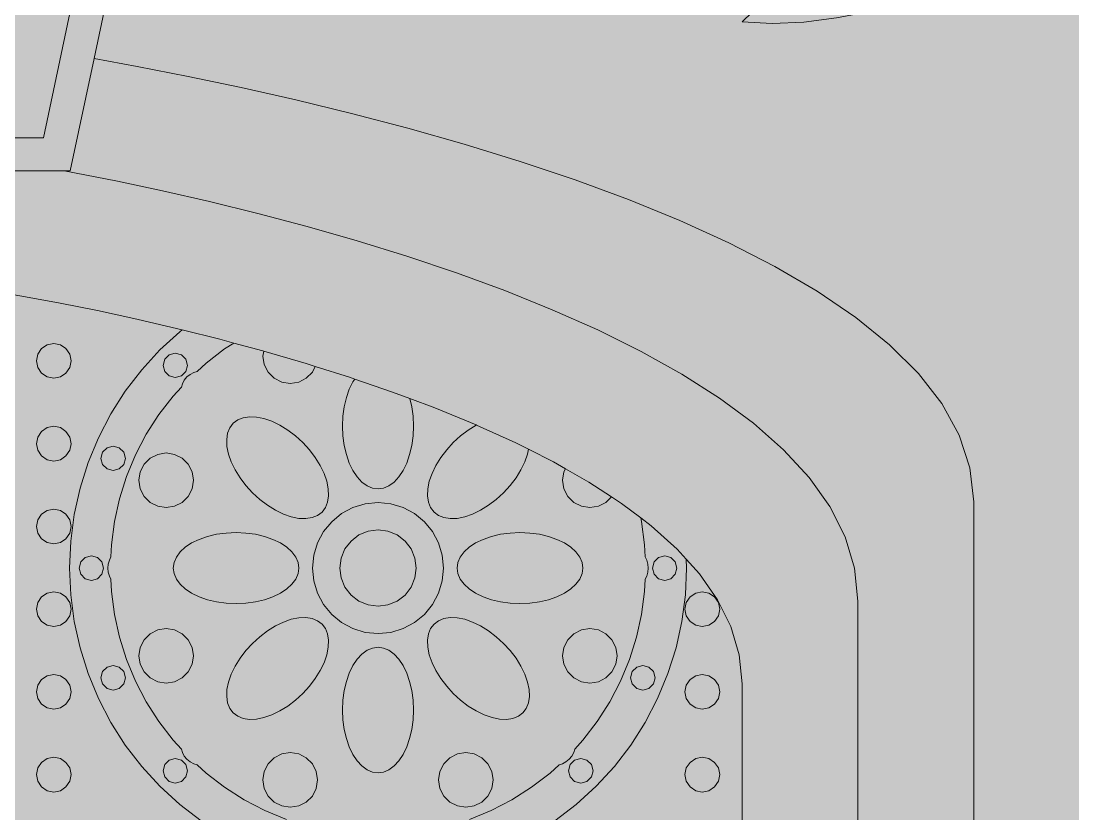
# Model space of a CAD drawing. Header units: millimetres. Extents: x -2412 to 16214, y -1176 to 12015.
# Drawn here: x 12113 to 13084, y 5086 to 5818 of the extents above; entities that cross this region are included whole.
import ezdxf

# ---------------------------------------------------------------- set-up
doc = ezdxf.new("R2010")
doc.units = ezdxf.units.MM
for name, color, linetype, lineweight, true_color in [('00_WHITE_BACKGROUND', 7, 'Continuous', 18, 0xffffff), ('02_CORNICES', 7, 'Continuous', 18, 0x000000), ('03_FRAMES_DOORS', 7, 'Continuous', 18, 0x000000), ('06_ORNAMENT', 7, 'Continuous', 18, 0x000000)]:
    doc.layers.add(name, color=color, linetype=linetype, lineweight=lineweight, true_color=true_color)

msp = doc.modelspace()

# ---------------------------------------------------------------- linework, layer by layer
at = {"layer": '00_WHITE_BACKGROUND', "lineweight": 18, "true_color": 0xffffff}
msp.add_solid([(-2412.2137, -1175.5725), (16213.7405, -1175.5725), (-2412.2137, 12015.2672), (16213.7405, 12015.2672)], dxfattribs=at)
at = {"layer": '02_CORNICES', "color": 7, "lineweight": 18, "true_color": 0x000000}
msp.add_lwpolyline([(12158.7786, 5679.3893), (12180.7176, 5782.9924), (12213.7405, 5938.9313), (12167.0076, 5938.9313), (12140.458, 5938.9313), (12116.0305, 5938.9313), (12088.5496, 5938.9313), (12061.0687, 5938.9313), (12033.5878, 5938.9313), (12006.1069, 5938.9313), (11981.6794, 5938.9313)], dxfattribs=at)
msp.add_lwpolyline([(11946.0763, 5908.3969), (11988.1069, 5709.9237), (12134.0305, 5709.9237), (12176.0611, 5908.3969)], close=True, dxfattribs=at)
at = {"layer": '03_FRAMES_DOORS', "color": 7, "lineweight": 18, "true_color": 0x000000}
for points in [[(12992.3664, 4473.2824), (12992.3664, 5374.0458), (12988.9466, 5405.4809), (12979.0229, 5435.6794), (12963.0382, 5464.6565), (12941.4962, 5492.3969), (12914.8244, 5518.916), (12883.5267, 5544.229), (12848.0458, 5568.3511), (12808.8702, 5591.2672), (12766.458, 5613.0076), (12721.2824, 5633.5573), (12673.8015, 5652.9313), (12624.5038, 5671.145), (12573.8473, 5688.1985), (12522.3053, 5704.1069), (12470.3359, 5718.8702), (12418.4122, 5732.5038), (12367.0076, 5744.9924), (12316.5954, 5756.3664), (12267.6336, 5766.6412), (12220.5954, 5775.8015), (12180.7176, 5782.9924)], [(11969.0992, 5679.3893), (12153.0382, 5679.3893)], [(12153.0382, 5679.3893), (12158.7786, 5679.3893)], [(12885.4962, 4473.2824), (12885.4962, 5282.4427), (12882.4733, 5312.7634), (12873.6794, 5341.8779), (12859.542, 5369.8168), (12840.458, 5396.5649), (12816.855, 5422.1374), (12789.145, 5446.5496), (12757.7405, 5469.8015), (12723.0534, 5491.9084), (12685.5115, 5512.8702), (12645.5115, 5532.687), (12603.4962, 5551.374), (12559.8473, 5568.9313), (12515.0076, 5585.374), (12469.374, 5600.7176), (12423.3588, 5614.9466), (12377.4046, 5628.0916), (12331.9084, 5640.1374), (12287.2672, 5651.1145), (12243.9237, 5661.0076), (12202.2901, 5669.8473), (12162.7634, 5677.6183), (12153.0382, 5679.3893)], [(12376.3969, 5501.6641), (12337.313, 5513.084), (12336.3969, 5513.3435), (12309.6183, 5520.5954), (12296.7939, 5524.0611), (12262.0611, 5532.7786), (12257.9542, 5533.8168), (12220.229, 5542.6107), (12183.9847, 5550.4733), (12149.5878, 5557.374), (12117.3893, 5563.3435), (12087.771, 5568.3969)], [(12421.2061, 5487.374), (12416.4427, 5489.0229), (12384.8702, 5498.9924)], [(12615.7252, 5404.5649), (12604.5649, 5410.9313), (12581.6031, 5422.5496), (12569.7557, 5428.5344), (12533.6031, 5444.9618), (12533.1756, 5445.145), (12495.1908, 5460.7634), (12472.1374, 5469.4046), (12456.1527, 5475.3893)], [(12667.4351, 5372.6565), (12658.1679, 5378.687), (12637.2366, 5392.3053)], [(12718.8855, 5330.2901), (12694.7634, 5351.9847), (12685.0992, 5359.2824)], [(12778.626, 4473.2824), (12778.626, 5206.1069), (12776, 5233.0534), (12768.3511, 5258.9466), (12756.0305, 5283.771), (12739.4198, 5307.542), (12727.0382, 5321.2519)]]:
    msp.add_lwpolyline(points, dxfattribs=at)
at = {"layer": '06_ORNAMENT', "color": 7, "lineweight": 18, "true_color": 0x000000}
for points in [[(13109.2519, 5951.7557), (13080.916, 5948.1679), (13051.313, 5943.0687), (13020.8397, 5936.4733), (12989.9389, 5928.4275), (12959.0229, 5918.9771), (12928.5496, 5908.1679), (12898.916, 5896.0305), (12870.5802, 5882.5954), (12843.9542, 5867.9237), (12819.4656, 5852.0305), (12797.542, 5834.9771), (12778.626, 5816.7939), (12806.3664, 5815.4046), (12835.5573, 5816.7481), (12865.8168, 5820.5802), (12896.7634, 5826.626), (12928.0153, 5834.6565), (12959.1908, 5844.3969), (12989.9237, 5855.6183), (13019.8168, 5868.0611), (13048.4885, 5881.4656), (13075.5725, 5895.5878), (13100.6718, 5910.1832)], [(12262.0611, 5532.7786), (12259.771, 5531.0382), (12241.4656, 5514.2595), (12224.687, 5495.9542), (12209.5725, 5476.2443), (12196.229, 5455.2977), (12184.7634, 5433.2824), (12175.2519, 5410.3359), (12167.7863, 5386.6565), (12162.4122, 5362.4122), (12159.1756, 5337.7863), (12158.0916, 5312.9771), (12159.1756, 5288.1679), (12162.4122, 5263.542), (12167.7863, 5239.2977), (12175.2519, 5215.6183), (12184.7634, 5192.6718), (12196.229, 5170.6412), (12209.5725, 5149.7099), (12224.687, 5130), (12241.4656, 5111.6947), (12259.771, 5094.916), (12279.4809, 5079.8015)], [(12309.6183, 5520.5954), (12301.145, 5515.2061), (12284.0611, 5502.0916), (12275.7405, 5494.458), (12272.6718, 5493.5115), (12269.313, 5491.7099), (12266.3969, 5489.3282), (12264.0153, 5486.4122), (12262.2137, 5483.0534), (12261.2672, 5479.9847), (12253.6336, 5471.6641), (12240.5191, 5454.5802), (12228.9466, 5436.4122), (12219.0076, 5417.313), (12210.7634, 5397.4046), (12204.2901, 5376.8702), (12199.6336, 5355.8473), (12196.8244, 5334.4885), (12196.3206, 5323.2061), (12194.8397, 5320.3664), (12193.7252, 5316.7176), (12193.3588, 5312.9771), (12193.7252, 5309.2366), (12194.8397, 5305.5878), (12196.3206, 5302.7481), (12196.8244, 5291.4656), (12199.6336, 5270.1069), (12204.2901, 5249.084), (12210.7634, 5228.5496), (12219.0076, 5208.6412), (12228.9466, 5189.542), (12240.5191, 5171.374), (12253.6336, 5154.2901), (12261.2672, 5145.9695), (12262.2137, 5142.9008), (12264.0153, 5139.542), (12266.3969, 5136.626), (12269.313, 5134.2443), (12272.6718, 5132.4427), (12275.7405, 5131.4962), (12284.0611, 5123.8626), (12301.145, 5110.7481), (12319.313, 5099.1756), (12338.4122, 5089.2366), (12358.3206, 5080.9924)], [(12337.313, 5513.084), (12336.5802, 5508.4733), (12337.8168, 5500.687), (12341.3893, 5493.6641), (12346.9618, 5488.0916), (12353.9847, 5484.5191), (12361.771, 5483.2824), (12369.5573, 5484.5191), (12376.5802, 5488.0916), (12382.1527, 5493.6641), (12384.8702, 5498.9924), (12376.3969, 5501.6641)], [(12456.1527, 5475.3893), (12421.2061, 5487.374), (12419.5878, 5484.9313), (12416.2595, 5478.0305), (12413.5725, 5470.2748), (12411.6031, 5461.8779), (12410.3969, 5453.0382), (12410, 5443.9695), (12410.3969, 5434.9008), (12411.6031, 5426.0611), (12413.5725, 5417.6641), (12416.2595, 5409.9084), (12419.5878, 5403.0076), (12423.4962, 5397.0992), (12427.8779, 5392.3511), (12432.626, 5388.8702), (12437.6183, 5386.7481), (12442.7481, 5386.0305), (12447.8779, 5386.7481), (12452.8702, 5388.8702), (12457.6183, 5392.3511), (12462, 5397.0992), (12465.9084, 5403.0076), (12469.2366, 5409.9084), (12471.9237, 5417.6641), (12473.8931, 5426.0611), (12475.0992, 5434.9008), (12475.4962, 5443.9695), (12475.0992, 5453.0382), (12473.8931, 5461.8779), (12472.1374, 5469.4046)], [(12533.6031, 5444.9618), (12533.3435, 5444.8397), (12526.0153, 5440.2901), (12518.916, 5434.8855), (12512.2137, 5428.7634), (12506.0916, 5422.0611), (12500.687, 5414.9618), (12496.1374, 5407.6336), (12492.5649, 5400.2595), (12490.0305, 5393.0076), (12488.6107, 5386.0763), (12488.3511, 5379.6183), (12489.2519, 5373.8015), (12491.2824, 5368.7634), (12494.4122, 5364.6412), (12498.5344, 5361.5115), (12503.5725, 5359.4809), (12509.3893, 5358.5802), (12515.8473, 5358.8397), (12522.7786, 5360.2595), (12530.0305, 5362.7939), (12537.4046, 5366.3664), (12544.7328, 5370.916), (12551.8321, 5376.3206), (12558.5344, 5382.4427), (12564.6565, 5389.145), (12570.0611, 5396.2443), (12574.6107, 5403.5725), (12578.1832, 5410.9466), (12580.7176, 5418.1985), (12581.6031, 5422.5496)], [(12637.2366, 5392.3053), (12615.7252, 5404.5649), (12614.2901, 5401.7405), (12613.0534, 5393.9542), (12614.2901, 5386.1679), (12617.8626, 5379.145), (12623.4351, 5373.5725), (12630.458, 5370), (12638.2443, 5368.7634), (12646.0305, 5370), (12653.0534, 5373.5725), (12658.1679, 5378.687)], [(12527.1756, 5080.9924), (12547.084, 5089.2366), (12566.1832, 5099.1756), (12584.3511, 5110.7481), (12601.4351, 5123.8626), (12609.7557, 5131.4962), (12612.8244, 5132.4427), (12616.1832, 5134.2443), (12619.0992, 5136.626), (12621.4809, 5139.542), (12623.2824, 5142.9008), (12624.229, 5145.9695), (12631.8626, 5154.2901), (12644.9771, 5171.374), (12656.5496, 5189.542), (12666.4885, 5208.6412), (12674.7328, 5228.5496), (12681.2061, 5249.084), (12685.8626, 5270.1069), (12688.6718, 5291.4656), (12689.1756, 5302.7481), (12690.6565, 5305.5878), (12691.771, 5309.2366), (12692.1374, 5312.9771), (12691.771, 5316.7176), (12690.6565, 5320.3664), (12689.1756, 5323.2061), (12688.6718, 5334.4885), (12685.8626, 5355.8473), (12685.0992, 5359.2824), (12667.4351, 5372.6565)], [(12606.0153, 5079.8015), (12625.7252, 5094.916), (12644.0305, 5111.6947), (12660.8092, 5130), (12675.9237, 5149.7099), (12689.2672, 5170.6412), (12700.7328, 5192.6718), (12710.2443, 5215.6183), (12717.7099, 5239.2977), (12723.084, 5263.542), (12726.3206, 5288.1679), (12727.4046, 5312.9771), (12727.0382, 5321.2519), (12718.8855, 5330.2901)]]:
    msp.add_lwpolyline(points, dxfattribs=at)
for points in [[(12127.4809, 5504.0763), (12128.7023, 5497.9389), (12132.1832, 5492.7328), (12137.374, 5489.2672), (12143.5115, 5488.0458), (12149.6489, 5489.2672), (12154.8397, 5492.7328), (12158.3206, 5497.9389), (12159.542, 5504.0763), (12158.3206, 5510.2137), (12154.8397, 5515.4046), (12149.6489, 5518.8855), (12143.5115, 5520.1069), (12137.374, 5518.8855), (12132.1832, 5515.4046), (12128.7023, 5510.2137)], [(12244.3817, 5500.0153), (12245.8931, 5494.3359), (12250.0458, 5490.1985), (12255.7099, 5488.6718), (12261.3893, 5490.1985), (12265.5267, 5494.3359), (12267.0534, 5500.0153), (12265.5267, 5505.6794), (12261.3893, 5509.8321), (12255.7099, 5511.3435), (12250.0458, 5509.8321), (12245.8931, 5505.6794)], [(12303.0992, 5431.5878), (12303.374, 5425.1298), (12304.7786, 5418.1985), (12307.313, 5410.9466), (12310.8855, 5403.5725), (12315.4351, 5396.2443), (12320.8397, 5389.145), (12326.9618, 5382.4427), (12333.6641, 5376.3206), (12340.7634, 5370.916), (12348.0916, 5366.3664), (12355.4656, 5362.7939), (12362.7176, 5360.2595), (12369.6489, 5358.8397), (12376.1069, 5358.5802), (12381.9237, 5359.4809), (12386.9618, 5361.5115), (12391.084, 5364.6412), (12394.2137, 5368.7634), (12396.2443, 5373.8015), (12397.145, 5379.6183), (12396.8855, 5386.0763), (12395.4656, 5393.0076), (12392.9313, 5400.2595), (12389.3588, 5407.6336), (12384.8092, 5414.9618), (12379.4046, 5422.0611), (12373.2824, 5428.7634), (12366.5802, 5434.8855), (12359.4809, 5440.2901), (12352.1527, 5444.8397), (12344.7786, 5448.4122), (12337.5267, 5450.9466), (12330.5954, 5452.3511), (12324.1374, 5452.626), (12318.3206, 5451.7252), (12313.2824, 5449.6947), (12309.1603, 5446.5649), (12306.0305, 5442.4427), (12304, 5437.4046)], [(12127.4809, 5427.7405), (12128.7023, 5421.6031), (12132.1832, 5416.3969), (12137.374, 5412.9313), (12143.5115, 5411.7099), (12149.6489, 5412.9313), (12154.8397, 5416.3969), (12158.3206, 5421.6031), (12159.542, 5427.7405), (12158.3206, 5433.8779), (12154.8397, 5439.0687), (12149.6489, 5442.5496), (12143.5115, 5443.771), (12137.374, 5442.5496), (12132.1832, 5439.0687), (12128.7023, 5433.8779)], [(12187.0382, 5414.1985), (12188.5649, 5408.5344), (12192.7176, 5404.3817), (12198.3817, 5402.855), (12204.0458, 5404.3817), (12208.1985, 5408.5344), (12209.7099, 5414.1985), (12208.1985, 5419.8626), (12204.0458, 5424.0153), (12198.3817, 5425.5267), (12192.7176, 5424.0153), (12188.5649, 5419.8626)], [(12222.0611, 5393.9542), (12223.2977, 5386.1679), (12226.8702, 5379.145), (12232.4427, 5373.5725), (12239.4656, 5370), (12247.2519, 5368.7634), (12255.0382, 5370), (12262.0611, 5373.5725), (12267.6336, 5379.145), (12271.2061, 5386.1679), (12272.4427, 5393.9542), (12271.2061, 5401.7405), (12267.6336, 5408.7634), (12262.0611, 5414.3359), (12255.0382, 5417.9084), (12247.2519, 5419.145), (12239.4656, 5417.9084), (12232.4427, 5414.3359), (12226.8702, 5408.7634), (12223.2977, 5401.7405)], [(12382.2901, 5312.9771), (12383.4504, 5301.1756), (12386.8855, 5289.8473), (12392.4733, 5279.3893), (12400, 5270.229), (12409.1603, 5262.7023), (12419.6183, 5257.1145), (12430.9466, 5253.6794), (12442.7481, 5252.5191), (12454.5496, 5253.6794), (12465.8779, 5257.1145), (12476.3359, 5262.7023), (12485.4962, 5270.229), (12493.0229, 5279.3893), (12498.6107, 5289.8473), (12502.0458, 5301.1756), (12503.2061, 5312.9771), (12502.0458, 5324.7786), (12498.6107, 5336.1069), (12493.0229, 5346.5649), (12485.4962, 5355.7252), (12476.3359, 5363.2519), (12465.8779, 5368.8397), (12454.5496, 5372.2748), (12442.7481, 5373.4351), (12430.9466, 5372.2748), (12419.6183, 5368.8397), (12409.1603, 5363.2519), (12400, 5355.7252), (12392.4733, 5346.5649), (12386.8855, 5336.1069), (12383.4504, 5324.7786)], [(12127.4809, 5351.4046), (12128.7023, 5345.2672), (12132.1832, 5340.0611), (12137.374, 5336.5954), (12143.5115, 5335.374), (12149.6489, 5336.5954), (12154.8397, 5340.0611), (12158.3206, 5345.2672), (12159.542, 5351.4046), (12158.3206, 5357.542), (12154.8397, 5362.7328), (12149.6489, 5366.2137), (12143.5115, 5367.4351), (12137.374, 5366.2137), (12132.1832, 5362.7328), (12128.7023, 5357.542)], [(12407.4809, 5312.9771), (12408.687, 5303.8473), (12412.1985, 5295.3435), (12417.8168, 5288.0458), (12425.1145, 5282.4275), (12433.6183, 5278.916), (12442.7481, 5277.7099), (12451.8779, 5278.916), (12460.3817, 5282.4275), (12467.6794, 5288.0458), (12473.2977, 5295.3435), (12476.8092, 5303.8473), (12478.0153, 5312.9771), (12476.8092, 5322.1069), (12473.2977, 5330.6107), (12467.6794, 5337.9084), (12460.3817, 5343.5267), (12451.8779, 5347.0382), (12442.7481, 5348.2443), (12433.6183, 5347.0382), (12425.1145, 5343.5267), (12417.8168, 5337.9084), (12412.1985, 5330.6107), (12408.687, 5322.1069)], [(12253.8168, 5312.9771), (12254.5344, 5307.8473), (12256.6565, 5302.855), (12260.1374, 5298.1069), (12264.8855, 5293.7252), (12270.7939, 5289.8168), (12277.6947, 5286.4885), (12285.4504, 5283.8015), (12293.8473, 5281.8321), (12302.687, 5280.626), (12311.7557, 5280.229), (12320.8244, 5280.626), (12329.6641, 5281.8321), (12338.0611, 5283.8015), (12345.8168, 5286.4885), (12352.7176, 5289.8168), (12358.626, 5293.7252), (12363.374, 5298.1069), (12366.855, 5302.855), (12368.9771, 5307.8473), (12369.6947, 5312.9771), (12368.9771, 5318.1069), (12366.855, 5323.0992), (12363.374, 5327.8473), (12358.626, 5332.229), (12352.7176, 5336.1374), (12345.8168, 5339.4656), (12338.0611, 5342.1527), (12329.6641, 5344.1221), (12320.8244, 5345.3282), (12311.7557, 5345.7252), (12302.687, 5345.3282), (12293.8473, 5344.1221), (12285.4504, 5342.1527), (12277.6947, 5339.4656), (12270.7939, 5336.1374), (12264.8855, 5332.229), (12260.1374, 5327.8473), (12256.6565, 5323.0992), (12254.5344, 5318.1069)], [(12515.8015, 5312.9771), (12516.5191, 5307.8473), (12518.6412, 5302.855), (12522.1221, 5298.1069), (12526.8702, 5293.7252), (12532.7786, 5289.8168), (12539.6794, 5286.4885), (12547.4351, 5283.8015), (12555.8321, 5281.8321), (12564.6718, 5280.626), (12573.7405, 5280.229), (12582.8092, 5280.626), (12591.6489, 5281.8321), (12600.0458, 5283.8015), (12607.8015, 5286.4885), (12614.7023, 5289.8168), (12620.6107, 5293.7252), (12625.3588, 5298.1069), (12628.8397, 5302.855), (12630.9618, 5307.8473), (12631.6794, 5312.9771), (12630.9618, 5318.1069), (12628.8397, 5323.0992), (12625.3588, 5327.8473), (12620.6107, 5332.229), (12614.7023, 5336.1374), (12607.8015, 5339.4656), (12600.0458, 5342.1527), (12591.6489, 5344.1221), (12582.8092, 5345.3282), (12573.7405, 5345.7252), (12564.6718, 5345.3282), (12555.8321, 5344.1221), (12547.4351, 5342.1527), (12539.6794, 5339.4656), (12532.7786, 5336.1374), (12526.8702, 5332.229), (12522.1221, 5327.8473), (12518.6412, 5323.0992), (12516.5191, 5318.1069)], [(12166.916, 5312.9771), (12168.4275, 5307.313), (12172.5802, 5303.1603), (12178.2443, 5301.6336), (12183.9084, 5303.1603), (12188.0611, 5307.313), (12189.5878, 5312.9771), (12188.0611, 5318.6412), (12183.9084, 5322.7939), (12178.2443, 5324.3053), (12172.5802, 5322.7939), (12168.4275, 5318.6412)], [(12695.9237, 5312.9771), (12697.4351, 5307.313), (12701.5878, 5303.1603), (12707.2519, 5301.6336), (12712.916, 5303.1603), (12717.0687, 5307.313), (12718.5954, 5312.9771), (12717.0687, 5318.6412), (12712.916, 5322.7939), (12707.2519, 5324.3053), (12701.5878, 5322.7939), (12697.4351, 5318.6412)], [(12127.4809, 5275.0687), (12128.7023, 5268.9313), (12132.1832, 5263.7252), (12137.374, 5260.2595), (12143.5115, 5259.0382), (12149.6489, 5260.2595), (12154.8397, 5263.7252), (12158.3206, 5268.9313), (12159.542, 5275.0687), (12158.3206, 5281.2061), (12154.8397, 5286.3969), (12149.6489, 5289.8779), (12143.5115, 5291.0992), (12137.374, 5289.8779), (12132.1832, 5286.3969), (12128.7023, 5281.2061)], [(12725.9542, 5275.0687), (12727.1756, 5268.9313), (12730.6565, 5263.7252), (12735.8473, 5260.2595), (12741.9847, 5259.0382), (12748.1221, 5260.2595), (12753.313, 5263.7252), (12756.7939, 5268.9313), (12758.0153, 5275.0687), (12756.7939, 5281.2061), (12753.313, 5286.3969), (12748.1221, 5289.8779), (12741.9847, 5291.0992), (12735.8473, 5289.8779), (12730.6565, 5286.3969), (12727.1756, 5281.2061)], [(12303.0992, 5194.3664), (12304, 5188.5496), (12306.0305, 5183.5115), (12309.1603, 5179.3893), (12313.2824, 5176.2595), (12318.3206, 5174.229), (12324.1374, 5173.3282), (12330.5954, 5173.6031), (12337.5267, 5175.0076), (12344.7786, 5177.542), (12352.1527, 5181.1145), (12359.4809, 5185.6641), (12366.5802, 5191.0687), (12373.2824, 5197.1908), (12379.4046, 5203.8931), (12384.8092, 5210.9924), (12389.3588, 5218.3206), (12392.9313, 5225.6947), (12395.4656, 5232.9466), (12396.8855, 5239.8779), (12397.145, 5246.3359), (12396.2443, 5252.1527), (12394.2137, 5257.1908), (12391.084, 5261.313), (12386.9618, 5264.4427), (12381.9237, 5266.4733), (12376.1069, 5267.374), (12369.6489, 5267.1145), (12362.7176, 5265.6947), (12355.4656, 5263.1603), (12348.0916, 5259.5878), (12340.7634, 5255.0382), (12333.6641, 5249.6336), (12326.9618, 5243.5115), (12320.8397, 5236.8092), (12315.4351, 5229.7099), (12310.8855, 5222.3817), (12307.313, 5215.0076), (12304.7786, 5207.7557), (12303.374, 5200.8244)], [(12488.3511, 5246.3359), (12488.6107, 5239.8779), (12490.0305, 5232.9466), (12492.5649, 5225.6947), (12496.1374, 5218.3206), (12500.687, 5210.9924), (12506.0916, 5203.8931), (12512.2137, 5197.1908), (12518.916, 5191.0687), (12526.0153, 5185.6641), (12533.3435, 5181.1145), (12540.7176, 5177.542), (12547.9695, 5175.0076), (12554.9008, 5173.6031), (12561.3588, 5173.3282), (12567.1756, 5174.229), (12572.2137, 5176.2595), (12576.3359, 5179.3893), (12579.4656, 5183.5115), (12581.4962, 5188.5496), (12582.3969, 5194.3664), (12582.1221, 5200.8244), (12580.7176, 5207.7557), (12578.1832, 5215.0076), (12574.6107, 5222.3817), (12570.0611, 5229.7099), (12564.6565, 5236.8092), (12558.5344, 5243.5115), (12551.8321, 5249.6336), (12544.7328, 5255.0382), (12537.4046, 5259.5878), (12530.0305, 5263.1603), (12522.7786, 5265.6947), (12515.8473, 5267.1145), (12509.3893, 5267.374), (12503.5725, 5266.4733), (12498.5344, 5264.4427), (12494.4122, 5261.313), (12491.2824, 5257.1908), (12489.2519, 5252.1527)], [(12222.0611, 5232), (12223.2977, 5224.2137), (12226.8702, 5217.1908), (12232.4427, 5211.6183), (12239.4656, 5208.0458), (12247.2519, 5206.8092), (12255.0382, 5208.0458), (12262.0611, 5211.6183), (12267.6336, 5217.1908), (12271.2061, 5224.2137), (12272.4427, 5232), (12271.2061, 5239.7863), (12267.6336, 5246.8092), (12262.0611, 5252.3817), (12255.0382, 5255.9542), (12247.2519, 5257.1908), (12239.4656, 5255.9542), (12232.4427, 5252.3817), (12226.8702, 5246.8092), (12223.2977, 5239.7863)], [(12613.0534, 5232), (12614.2901, 5224.2137), (12617.8626, 5217.1908), (12623.4351, 5211.6183), (12630.458, 5208.0458), (12638.2443, 5206.8092), (12646.0305, 5208.0458), (12653.0534, 5211.6183), (12658.626, 5217.1908), (12662.1985, 5224.2137), (12663.4351, 5232), (12662.1985, 5239.7863), (12658.626, 5246.8092), (12653.0534, 5252.3817), (12646.0305, 5255.9542), (12638.2443, 5257.1908), (12630.458, 5255.9542), (12623.4351, 5252.3817), (12617.8626, 5246.8092), (12614.2901, 5239.7863)], [(12410, 5181.9847), (12410.3969, 5172.916), (12411.6031, 5164.0763), (12413.5725, 5155.6794), (12416.2595, 5147.9237), (12419.5878, 5141.0229), (12423.4962, 5135.1145), (12427.8779, 5130.3664), (12432.626, 5126.8855), (12437.6183, 5124.7634), (12442.7481, 5124.0458), (12447.8779, 5124.7634), (12452.8702, 5126.8855), (12457.6183, 5130.3664), (12462, 5135.1145), (12465.9084, 5141.0229), (12469.2366, 5147.9237), (12471.9237, 5155.6794), (12473.8931, 5164.0763), (12475.0992, 5172.916), (12475.4962, 5181.9847), (12475.0992, 5191.0534), (12473.8931, 5199.8931), (12471.9237, 5208.2901), (12469.2366, 5216.0458), (12465.9084, 5222.9466), (12462, 5228.855), (12457.6183, 5233.6031), (12452.8702, 5237.084), (12447.8779, 5239.2061), (12442.7481, 5239.9237), (12437.6183, 5239.2061), (12432.626, 5237.084), (12427.8779, 5233.6031), (12423.4962, 5228.855), (12419.5878, 5222.9466), (12416.2595, 5216.0458), (12413.5725, 5208.2901), (12411.6031, 5199.8931), (12410.3969, 5191.0534)], [(12187.0382, 5211.7557), (12188.5649, 5206.0916), (12192.7176, 5201.9389), (12198.3817, 5200.4275), (12204.0458, 5201.9389), (12208.1985, 5206.0916), (12209.7099, 5211.7557), (12208.1985, 5217.4198), (12204.0458, 5221.5725), (12198.3817, 5223.0992), (12192.7176, 5221.5725), (12188.5649, 5217.4198)], [(12675.7863, 5211.7557), (12677.2977, 5206.0916), (12681.4504, 5201.9389), (12687.1145, 5200.4275), (12692.7786, 5201.9389), (12696.9313, 5206.0916), (12698.458, 5211.7557), (12696.9313, 5217.4198), (12692.7786, 5221.5725), (12687.1145, 5223.0992), (12681.4504, 5221.5725), (12677.2977, 5217.4198)], [(12127.4809, 5198.7328), (12128.7023, 5192.5954), (12132.1832, 5187.3893), (12137.374, 5183.9237), (12143.5115, 5182.7023), (12149.6489, 5183.9237), (12154.8397, 5187.3893), (12158.3206, 5192.5954), (12159.542, 5198.7328), (12158.3206, 5204.8702), (12154.8397, 5210.0611), (12149.6489, 5213.542), (12143.5115, 5214.7634), (12137.374, 5213.542), (12132.1832, 5210.0611), (12128.7023, 5204.8702)], [(12725.9542, 5198.7328), (12727.1756, 5192.5954), (12730.6565, 5187.3893), (12735.8473, 5183.9237), (12741.9847, 5182.7023), (12748.1221, 5183.9237), (12753.313, 5187.3893), (12756.7939, 5192.5954), (12758.0153, 5198.7328), (12756.7939, 5204.8702), (12753.313, 5210.0611), (12748.1221, 5213.542), (12741.9847, 5214.7634), (12735.8473, 5213.542), (12730.6565, 5210.0611), (12727.1756, 5204.8702)], [(12127.4809, 5122.3969), (12128.7023, 5116.2595), (12132.1832, 5111.0534), (12137.374, 5107.5878), (12143.5115, 5106.3664), (12149.6489, 5107.5878), (12154.8397, 5111.0534), (12158.3206, 5116.2595), (12159.542, 5122.3969), (12158.3206, 5128.5344), (12154.8397, 5133.7252), (12149.6489, 5137.2061), (12143.5115, 5138.4275), (12137.374, 5137.2061), (12132.1832, 5133.7252), (12128.7023, 5128.5344)], [(12244.3817, 5125.9389), (12245.8931, 5120.2748), (12250.0458, 5116.1221), (12255.7099, 5114.6107), (12261.3893, 5116.1221), (12265.5267, 5120.2748), (12267.0534, 5125.9389), (12265.5267, 5131.6183), (12261.3893, 5135.7557), (12255.7099, 5137.2824), (12250.0458, 5135.7557), (12245.8931, 5131.6183)], [(12336.5802, 5117.4809), (12337.8168, 5109.6947), (12341.3893, 5102.6718), (12346.9618, 5097.0992), (12353.9847, 5093.5267), (12361.771, 5092.2901), (12369.5573, 5093.5267), (12376.5802, 5097.0992), (12382.1527, 5102.6718), (12385.7252, 5109.6947), (12386.9618, 5117.4809), (12385.7252, 5125.2672), (12382.1527, 5132.2901), (12376.5802, 5137.8626), (12369.5573, 5141.4351), (12361.771, 5142.6718), (12353.9847, 5141.4351), (12346.9618, 5137.8626), (12341.3893, 5132.2901), (12337.8168, 5125.2672)], [(12498.5344, 5117.4809), (12499.771, 5109.6947), (12503.3435, 5102.6718), (12508.916, 5097.0992), (12515.9389, 5093.5267), (12523.7252, 5092.2901), (12531.5115, 5093.5267), (12538.5344, 5097.0992), (12544.1069, 5102.6718), (12547.6794, 5109.6947), (12548.916, 5117.4809), (12547.6794, 5125.2672), (12544.1069, 5132.2901), (12538.5344, 5137.8626), (12531.5115, 5141.4351), (12523.7252, 5142.6718), (12515.9389, 5141.4351), (12508.916, 5137.8626), (12503.3435, 5132.2901), (12499.771, 5125.2672)], [(12618.4427, 5125.9389), (12619.9695, 5120.2748), (12624.1069, 5116.1221), (12629.7863, 5114.6107), (12635.4504, 5116.1221), (12639.6031, 5120.2748), (12641.1145, 5125.9389), (12639.6031, 5131.6183), (12635.4504, 5135.7557), (12629.7863, 5137.2824), (12624.1069, 5135.7557), (12619.9695, 5131.6183)], [(12725.9542, 5122.3969), (12727.1756, 5116.2595), (12730.6565, 5111.0534), (12735.8473, 5107.5878), (12741.9847, 5106.3664), (12748.1221, 5107.5878), (12753.313, 5111.0534), (12756.7939, 5116.2595), (12758.0153, 5122.3969), (12756.7939, 5128.5344), (12753.313, 5133.7252), (12748.1221, 5137.2061), (12741.9847, 5138.4275), (12735.8473, 5137.2061), (12730.6565, 5133.7252), (12727.1756, 5128.5344)]]:
    msp.add_lwpolyline(points, close=True, dxfattribs=at)

doc.saveas('drawing.dxf')
